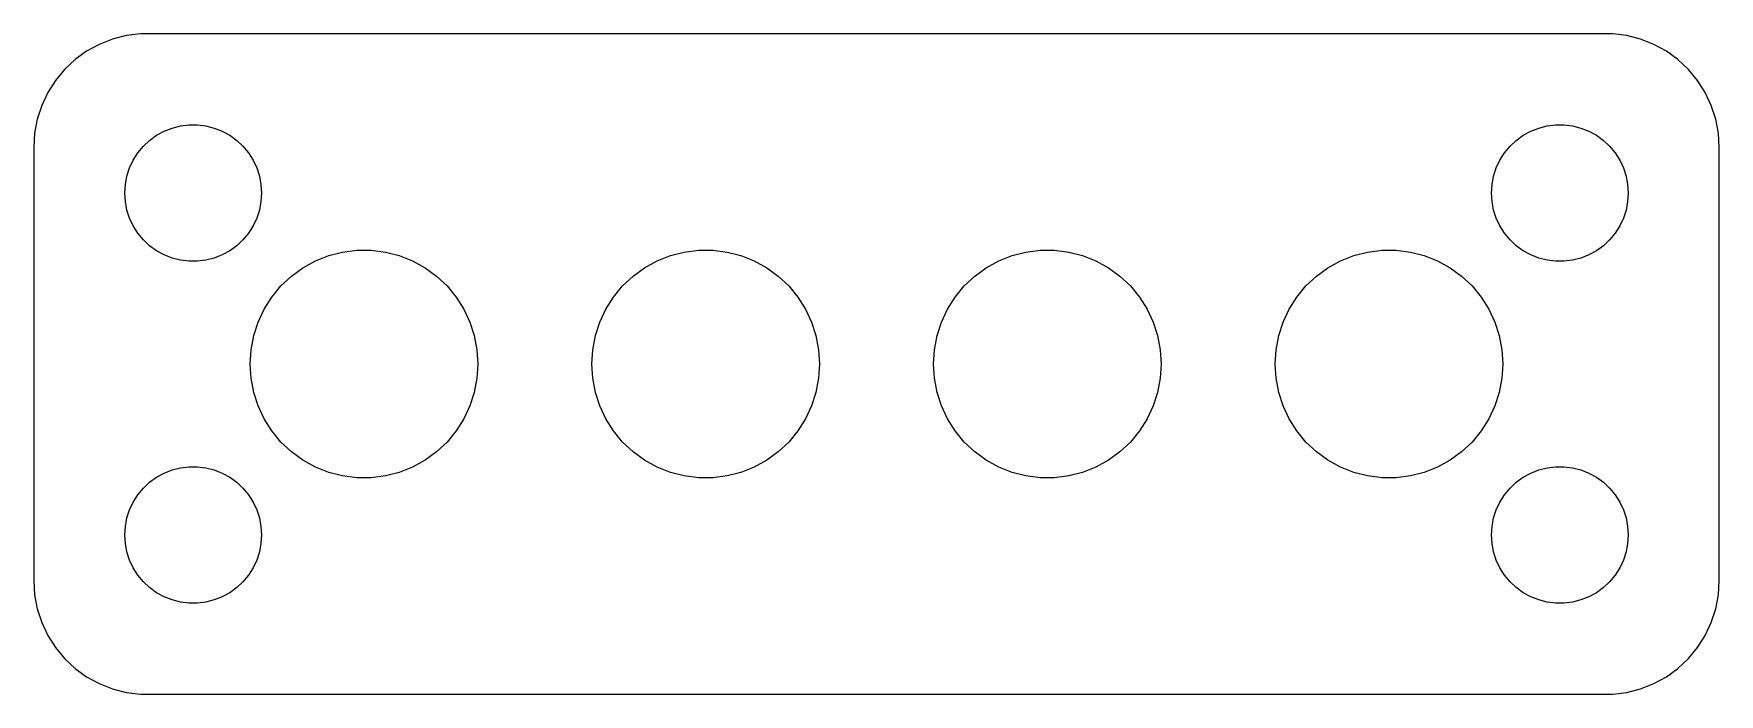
# Model space of a CAD drawing. Header units: metres. Extents: x -37 to 37, y 24.5 to 53.5.
import ezdxf

# ---------------------------------------------------------------- set-up
doc = ezdxf.new("R2010")
doc.units = ezdxf.units.M

msp = doc.modelspace()

# ---------------------------------------------------------------- linework, layer by layer
for p, q in [((-32.9369, 53.4114), (-33.5451, 53.2553)), ((-32.3139, 53.4901), (-32.9369, 53.4114)), ((32.3139, 53.4901), (-32.3139, 53.4901)), ((32.9369, 53.4114), (32.3139, 53.4901)), ((33.5451, 53.2553), (32.9369, 53.4114)), ((-34.6791, 52.7216), (-35.1871, 52.3526)), ((-34.1289, 53.0241), (-34.6791, 52.7216)), ((-33.5451, 53.2553), (-34.1289, 53.0241)), ((34.1289, 53.0241), (33.5451, 53.2553)), ((34.6791, 52.7216), (34.1289, 53.0241)), ((35.1871, 52.3526), (34.6791, 52.7216)), ((-35.6448, 51.9227), (-36.0451, 51.4389)), ((-35.1871, 52.3526), (-35.6448, 51.9227)), ((35.6448, 51.9227), (35.1871, 52.3526)), ((36.0451, 51.4389), (35.6448, 51.9227)), ((-36.0451, 51.4389), (-36.3815, 50.9088)), ((36.3815, 50.9088), (36.0451, 51.4389)), ((-36.6489, 50.3406), (-36.8429, 49.7434)), ((-36.3815, 50.9088), (-36.6489, 50.3406)), ((36.6489, 50.3406), (36.3815, 50.9088)), ((36.8429, 49.7434), (36.6489, 50.3406)), ((-36.8429, 49.7434), (-36.9606, 49.1267)), ((36.9606, 49.1267), (36.8429, 49.7434)), ((-36.9606, 49.1267), (-37, 48.5)), ((-31.9123, 48.8115), (-31.6075, 49.033)), ((-31.6075, 49.033), (-31.2773, 49.2145)), ((-31.2773, 49.2145), (-30.927, 49.3532)), ((-30.927, 49.3532), (-30.5621, 49.4469)), ((-30.5621, 49.4469), (-30.1884, 49.4941)), ((-30.1884, 49.4941), (-29.8116, 49.4941)), ((-29.8116, 49.4941), (-29.4379, 49.4469)), ((-29.4379, 49.4469), (-29.0729, 49.3532)), ((-29.0729, 49.3532), (-28.7227, 49.2145)), ((-28.7227, 49.2145), (-28.3925, 49.033)), ((-28.3925, 49.033), (-28.0877, 48.8115)), ((28.0877, 48.8115), (28.3925, 49.033)), ((28.3925, 49.033), (28.7227, 49.2145)), ((28.7227, 49.2145), (29.0729, 49.3532)), ((29.0729, 49.3532), (29.4379, 49.4469)), ((29.4379, 49.4469), (29.8116, 49.4941)), ((29.8116, 49.4941), (30.1884, 49.4941)), ((30.1884, 49.4941), (30.5621, 49.4469)), ((30.5621, 49.4469), (30.927, 49.3532)), ((30.927, 49.3532), (31.2773, 49.2145)), ((31.2773, 49.2145), (31.6075, 49.033)), ((31.6075, 49.033), (31.9123, 48.8115)), ((37, 48.5), (36.9606, 49.1267)), ((-37, 48.5), (-37, 29.5)), ((-32.6289, 47.9453), (-32.427, 48.2634)), ((-32.427, 48.2634), (-32.1869, 48.5536)), ((-32.1869, 48.5536), (-31.9123, 48.8115)), ((-28.0877, 48.8115), (-27.8131, 48.5536)), ((-27.8131, 48.5536), (-27.5729, 48.2634)), ((-27.5729, 48.2634), (-27.3711, 47.9453)), ((27.3711, 47.9453), (27.5729, 48.2634)), ((27.5729, 48.2634), (27.8131, 48.5536)), ((27.8131, 48.5536), (28.0877, 48.8115)), ((31.9123, 48.8115), (32.1869, 48.5536)), ((32.1869, 48.5536), (32.427, 48.2634)), ((32.427, 48.2634), (32.6289, 47.9453)), ((37, 29.5), (37, 48.5)), ((-32.9057, 47.2461), (-32.7893, 47.6044)), ((-32.7893, 47.6044), (-32.6289, 47.9453)), ((-27.3711, 47.9453), (-27.2107, 47.6044)), ((-27.2107, 47.6044), (-27.0942, 47.2461)), ((27.0942, 47.2461), (27.2107, 47.6044)), ((27.2107, 47.6044), (27.3711, 47.9453)), ((32.6289, 47.9453), (32.7893, 47.6044)), ((32.7893, 47.6044), (32.9057, 47.2461)), ((-33, 46.5), (-32.9763, 46.876)), ((-32.9763, 46.876), (-32.9057, 47.2461)), ((-27.0942, 47.2461), (-27.0237, 46.876)), ((-27.0237, 46.876), (-27, 46.5)), ((27, 46.5), (27.0237, 46.876)), ((27.0237, 46.876), (27.0942, 47.2461)), ((32.9057, 47.2461), (32.9763, 46.876)), ((32.9763, 46.876), (33, 46.5)), ((-32.9763, 46.124), (-33, 46.5)), ((-32.9057, 45.7539), (-32.9763, 46.124)), ((-27.0237, 46.124), (-27.0942, 45.7539)), ((-27, 46.5), (-27.0237, 46.124)), ((27.0237, 46.124), (27, 46.5)), ((27.0942, 45.7539), (27.0237, 46.124)), ((32.9763, 46.124), (32.9057, 45.7539)), ((33, 46.5), (32.9763, 46.124)), ((-32.7893, 45.3956), (-32.9057, 45.7539)), ((-32.6289, 45.0547), (-32.7893, 45.3956)), ((-27.2107, 45.3956), (-27.3711, 45.0547)), ((-27.0942, 45.7539), (-27.2107, 45.3956)), ((27.2107, 45.3956), (27.0942, 45.7539)), ((27.3711, 45.0547), (27.2107, 45.3956)), ((32.7893, 45.3956), (32.6289, 45.0547)), ((32.9057, 45.7539), (32.7893, 45.3956)), ((-32.427, 44.7366), (-32.6289, 45.0547)), ((-32.1869, 44.4464), (-32.427, 44.7366)), ((-31.9123, 44.1884), (-32.1869, 44.4464)), ((-27.8131, 44.4464), (-28.0877, 44.1884)), ((-27.5729, 44.7366), (-27.8131, 44.4464)), ((-27.3711, 45.0547), (-27.5729, 44.7366)), ((27.5729, 44.7366), (27.3711, 45.0547)), ((27.8131, 44.4464), (27.5729, 44.7366)), ((28.0877, 44.1884), (27.8131, 44.4464)), ((32.1869, 44.4464), (31.9123, 44.1884)), ((32.427, 44.7366), (32.1869, 44.4464)), ((32.6289, 45.0547), (32.427, 44.7366)), ((-31.6075, 43.967), (-31.9123, 44.1884)), ((-31.2773, 43.7855), (-31.6075, 43.967)), ((-30.927, 43.6468), (-31.2773, 43.7855)), ((-28.7227, 43.7855), (-29.0729, 43.6468)), ((-28.3925, 43.967), (-28.7227, 43.7855)), ((-28.0877, 44.1884), (-28.3925, 43.967)), ((-24.6289, 43.5241), (-24.0451, 43.7553)), ((-24.0451, 43.7553), (-23.4369, 43.9114)), ((-23.4369, 43.9114), (-22.8139, 43.9901)), ((-22.8139, 43.9901), (-22.186, 43.9901)), ((-22.186, 43.9901), (-21.5631, 43.9114)), ((-21.5631, 43.9114), (-20.9549, 43.7553)), ((-20.9549, 43.7553), (-20.3711, 43.5241)), ((-9.62889, 43.5241), (-9.04507, 43.7553)), ((-9.04507, 43.7553), (-8.4369, 43.9114)), ((-8.4369, 43.9114), (-7.81395, 43.9901)), ((-7.81395, 43.9901), (-7.18604, 43.9901)), ((-7.18604, 43.9901), (-6.56308, 43.9114)), ((-6.56308, 43.9114), (-5.95491, 43.7553)), ((-5.95491, 43.7553), (-5.37109, 43.5241)), ((5.37109, 43.5241), (5.95491, 43.7553)), ((5.95491, 43.7553), (6.56308, 43.9114)), ((6.56308, 43.9114), (7.18604, 43.9901)), ((7.18604, 43.9901), (7.81395, 43.9901)), ((7.81395, 43.9901), (8.4369, 43.9114)), ((8.4369, 43.9114), (9.04507, 43.7553)), ((9.04507, 43.7553), (9.62889, 43.5241)), ((20.3711, 43.5241), (20.9549, 43.7553)), ((20.9549, 43.7553), (21.5631, 43.9114)), ((21.5631, 43.9114), (22.186, 43.9901)), ((22.186, 43.9901), (22.8139, 43.9901)), ((22.8139, 43.9901), (23.4369, 43.9114)), ((23.4369, 43.9114), (24.0451, 43.7553)), ((24.0451, 43.7553), (24.6289, 43.5241)), ((28.3925, 43.967), (28.0877, 44.1884)), ((28.7227, 43.7855), (28.3925, 43.967)), ((29.0729, 43.6468), (28.7227, 43.7855)), ((31.2773, 43.7855), (30.927, 43.6468)), ((31.6075, 43.967), (31.2773, 43.7855)), ((31.9123, 44.1884), (31.6075, 43.967)), ((-30.5621, 43.5531), (-30.927, 43.6468)), ((-30.1884, 43.5059), (-30.5621, 43.5531)), ((-29.8116, 43.5059), (-30.1884, 43.5059)), ((-29.4379, 43.5531), (-29.8116, 43.5059)), ((-29.0729, 43.6468), (-29.4379, 43.5531)), ((-25.6871, 42.8526), (-25.1791, 43.2216)), ((-25.1791, 43.2216), (-24.6289, 43.5241)), ((-20.3711, 43.5241), (-19.8209, 43.2216)), ((-19.8209, 43.2216), (-19.3129, 42.8526)), ((-10.6871, 42.8526), (-10.1791, 43.2216)), ((-10.1791, 43.2216), (-9.62889, 43.5241)), ((-5.37109, 43.5241), (-4.82086, 43.2216)), ((-4.82086, 43.2216), (-4.31287, 42.8526)), ((4.31287, 42.8526), (4.82086, 43.2216)), ((4.82086, 43.2216), (5.37109, 43.5241)), ((9.62889, 43.5241), (10.1791, 43.2216)), ((10.1791, 43.2216), (10.6871, 42.8526)), ((19.3129, 42.8526), (19.8209, 43.2216)), ((19.8209, 43.2216), (20.3711, 43.5241)), ((24.6289, 43.5241), (25.1791, 43.2216)), ((25.1791, 43.2216), (25.6871, 42.8526)), ((29.4379, 43.5531), (29.0729, 43.6468)), ((29.8116, 43.5059), (29.4379, 43.5531)), ((30.1884, 43.5059), (29.8116, 43.5059)), ((30.5621, 43.5531), (30.1884, 43.5059)), ((30.927, 43.6468), (30.5621, 43.5531)), ((-26.5451, 41.9389), (-26.1448, 42.4227)), ((-26.1448, 42.4227), (-25.6871, 42.8526)), ((-19.3129, 42.8526), (-18.8551, 42.4227)), ((-18.8551, 42.4227), (-18.4549, 41.9389)), ((-11.5451, 41.9389), (-11.1448, 42.4227)), ((-11.1448, 42.4227), (-10.6871, 42.8526)), ((-4.31287, 42.8526), (-3.85515, 42.4227)), ((-3.85515, 42.4227), (-3.45491, 41.9389)), ((3.45491, 41.9389), (3.85515, 42.4227)), ((3.85515, 42.4227), (4.31287, 42.8526)), ((10.6871, 42.8526), (11.1448, 42.4227)), ((11.1448, 42.4227), (11.5451, 41.9389)), ((18.4549, 41.9389), (18.8551, 42.4227)), ((18.8551, 42.4227), (19.3129, 42.8526)), ((25.6871, 42.8526), (26.1448, 42.4227)), ((26.1448, 42.4227), (26.5451, 41.9389)), ((-26.8815, 41.4088), (-26.5451, 41.9389)), ((-18.4549, 41.9389), (-18.1185, 41.4088)), ((-11.8815, 41.4088), (-11.5451, 41.9389)), ((-3.45491, 41.9389), (-3.11845, 41.4088)), ((3.11845, 41.4088), (3.45491, 41.9389)), ((11.5451, 41.9389), (11.8815, 41.4088)), ((18.1185, 41.4088), (18.4549, 41.9389)), ((26.5451, 41.9389), (26.8815, 41.4088)), ((-27.3429, 40.2434), (-27.1489, 40.8406)), ((-27.1489, 40.8406), (-26.8815, 41.4088)), ((-18.1185, 41.4088), (-17.8511, 40.8406)), ((-17.8511, 40.8406), (-17.6571, 40.2434)), ((-12.3429, 40.2434), (-12.1489, 40.8406)), ((-12.1489, 40.8406), (-11.8815, 41.4088)), ((-3.11845, 41.4088), (-2.8511, 40.8406)), ((-2.8511, 40.8406), (-2.65707, 40.2434)), ((2.65707, 40.2434), (2.8511, 40.8406)), ((2.8511, 40.8406), (3.11845, 41.4088)), ((11.8815, 41.4088), (12.1489, 40.8406)), ((12.1489, 40.8406), (12.3429, 40.2434)), ((17.6571, 40.2434), (17.8511, 40.8406)), ((17.8511, 40.8406), (18.1185, 41.4088)), ((26.8815, 41.4088), (27.1489, 40.8406)), ((27.1489, 40.8406), (27.3429, 40.2434)), ((-27.4606, 39.6267), (-27.3429, 40.2434)), ((-17.6571, 40.2434), (-17.5394, 39.6267)), ((-12.4606, 39.6267), (-12.3429, 40.2434)), ((-2.65707, 40.2434), (-2.53941, 39.6267)), ((2.53941, 39.6267), (2.65707, 40.2434)), ((12.3429, 40.2434), (12.4606, 39.6267)), ((17.5394, 39.6267), (17.6571, 40.2434)), ((27.3429, 40.2434), (27.4606, 39.6267)), ((-27.5, 39), (-27.4606, 39.6267)), ((-17.5394, 39.6267), (-17.5, 39)), ((-12.5, 39), (-12.4606, 39.6267)), ((-2.53941, 39.6267), (-2.5, 39)), ((2.5, 39), (2.53941, 39.6267)), ((12.4606, 39.6267), (12.5, 39)), ((17.5, 39), (17.5394, 39.6267)), ((27.4606, 39.6267), (27.5, 39)), ((-27.4606, 38.3733), (-27.5, 39)), ((-17.5, 39), (-17.5394, 38.3733)), ((-12.4606, 38.3733), (-12.5, 39)), ((-2.5, 39), (-2.53941, 38.3733)), ((2.53941, 38.3733), (2.5, 39)), ((12.5, 39), (12.4606, 38.3733)), ((17.5394, 38.3733), (17.5, 39)), ((27.5, 39), (27.4606, 38.3733)), ((-27.3429, 37.7566), (-27.4606, 38.3733)), ((-27.1489, 37.1594), (-27.3429, 37.7566)), ((-17.6571, 37.7566), (-17.8511, 37.1594)), ((-17.5394, 38.3733), (-17.6571, 37.7566)), ((-12.3429, 37.7566), (-12.4606, 38.3733)), ((-12.1489, 37.1594), (-12.3429, 37.7566)), ((-2.65707, 37.7566), (-2.8511, 37.1594)), ((-2.53941, 38.3733), (-2.65707, 37.7566)), ((2.65707, 37.7566), (2.53941, 38.3733)), ((2.8511, 37.1594), (2.65707, 37.7566)), ((12.3429, 37.7566), (12.1489, 37.1594)), ((12.4606, 38.3733), (12.3429, 37.7566)), ((17.6571, 37.7566), (17.5394, 38.3733)), ((17.8511, 37.1594), (17.6571, 37.7566)), ((27.3429, 37.7566), (27.1489, 37.1594)), ((27.4606, 38.3733), (27.3429, 37.7566)), ((-26.8815, 36.5912), (-27.1489, 37.1594)), ((-17.8511, 37.1594), (-18.1185, 36.5912)), ((-11.8815, 36.5912), (-12.1489, 37.1594)), ((-2.8511, 37.1594), (-3.11845, 36.5912)), ((3.11845, 36.5912), (2.8511, 37.1594)), ((12.1489, 37.1594), (11.8815, 36.5912)), ((18.1185, 36.5912), (17.8511, 37.1594)), ((27.1489, 37.1594), (26.8815, 36.5912)), ((-26.5451, 36.0611), (-26.8815, 36.5912)), ((-18.1185, 36.5912), (-18.4549, 36.0611)), ((-11.5451, 36.0611), (-11.8815, 36.5912)), ((-3.11845, 36.5912), (-3.45491, 36.0611)), ((3.45491, 36.0611), (3.11845, 36.5912)), ((11.8815, 36.5912), (11.5451, 36.0611)), ((18.4549, 36.0611), (18.1185, 36.5912)), ((26.8815, 36.5912), (26.5451, 36.0611)), ((-26.1448, 35.5773), (-26.5451, 36.0611)), ((-25.6871, 35.1474), (-26.1448, 35.5773)), ((-18.8551, 35.5773), (-19.3129, 35.1474)), ((-18.4549, 36.0611), (-18.8551, 35.5773)), ((-11.1448, 35.5773), (-11.5451, 36.0611)), ((-10.6871, 35.1474), (-11.1448, 35.5773)), ((-3.85515, 35.5773), (-4.31287, 35.1474)), ((-3.45491, 36.0611), (-3.85515, 35.5773)), ((3.85515, 35.5773), (3.45491, 36.0611)), ((4.31287, 35.1474), (3.85515, 35.5773)), ((11.1448, 35.5773), (10.6871, 35.1474)), ((11.5451, 36.0611), (11.1448, 35.5773)), ((18.8551, 35.5773), (18.4549, 36.0611)), ((19.3129, 35.1474), (18.8551, 35.5773)), ((26.1448, 35.5773), (25.6871, 35.1474)), ((26.5451, 36.0611), (26.1448, 35.5773)), ((-25.1791, 34.7784), (-25.6871, 35.1474)), ((-19.3129, 35.1474), (-19.8209, 34.7784)), ((-10.1791, 34.7784), (-10.6871, 35.1474)), ((-4.31287, 35.1474), (-4.82086, 34.7784)), ((4.82086, 34.7784), (4.31287, 35.1474)), ((10.6871, 35.1474), (10.1791, 34.7784)), ((19.8209, 34.7784), (19.3129, 35.1474)), ((25.6871, 35.1474), (25.1791, 34.7784)), ((-31.6075, 34.033), (-31.2773, 34.2145)), ((-31.2773, 34.2145), (-30.927, 34.3532)), ((-30.927, 34.3532), (-30.5621, 34.4469)), ((-30.5621, 34.4469), (-30.1884, 34.4941)), ((-30.1884, 34.4941), (-29.8116, 34.4941)), ((-29.8116, 34.4941), (-29.4379, 34.4469)), ((-29.4379, 34.4469), (-29.0729, 34.3532)), ((-29.0729, 34.3532), (-28.7227, 34.2145)), ((-28.7227, 34.2145), (-28.3925, 34.033)), ((-24.6289, 34.4759), (-25.1791, 34.7784)), ((-24.0451, 34.2447), (-24.6289, 34.4759)), ((-23.4369, 34.0886), (-24.0451, 34.2447)), ((-22.8139, 34.0099), (-23.4369, 34.0886)), ((-21.5631, 34.0886), (-22.186, 34.0099)), ((-20.9549, 34.2447), (-21.5631, 34.0886)), ((-20.3711, 34.4759), (-20.9549, 34.2447)), ((-19.8209, 34.7784), (-20.3711, 34.4759)), ((-9.62889, 34.4759), (-10.1791, 34.7784)), ((-9.04507, 34.2447), (-9.62889, 34.4759)), ((-8.4369, 34.0886), (-9.04507, 34.2447)), ((-7.81395, 34.0099), (-8.4369, 34.0886)), ((-6.56308, 34.0886), (-7.18604, 34.0099)), ((-5.95491, 34.2447), (-6.56308, 34.0886)), ((-5.37109, 34.4759), (-5.95491, 34.2447)), ((-4.82086, 34.7784), (-5.37109, 34.4759)), ((5.37109, 34.4759), (4.82086, 34.7784)), ((5.95491, 34.2447), (5.37109, 34.4759)), ((6.56308, 34.0886), (5.95491, 34.2447)), ((7.18604, 34.0099), (6.56308, 34.0886)), ((8.4369, 34.0886), (7.81395, 34.0099)), ((9.04507, 34.2447), (8.4369, 34.0886)), ((9.62889, 34.4759), (9.04507, 34.2447)), ((10.1791, 34.7784), (9.62889, 34.4759)), ((20.3711, 34.4759), (19.8209, 34.7784)), ((20.9549, 34.2447), (20.3711, 34.4759)), ((21.5631, 34.0886), (20.9549, 34.2447)), ((22.186, 34.0099), (21.5631, 34.0886)), ((23.4369, 34.0886), (22.8139, 34.0099)), ((24.0451, 34.2447), (23.4369, 34.0886)), ((24.6289, 34.4759), (24.0451, 34.2447)), ((25.1791, 34.7784), (24.6289, 34.4759)), ((28.3925, 34.033), (28.7227, 34.2145)), ((28.7227, 34.2145), (29.0729, 34.3532)), ((29.0729, 34.3532), (29.4379, 34.4469)), ((29.4379, 34.4469), (29.8116, 34.4941)), ((29.8116, 34.4941), (30.1884, 34.4941)), ((30.1884, 34.4941), (30.5621, 34.4469)), ((30.5621, 34.4469), (30.927, 34.3532)), ((30.927, 34.3532), (31.2773, 34.2145)), ((31.2773, 34.2145), (31.6075, 34.033)), ((-32.427, 33.2634), (-32.1869, 33.5536)), ((-32.1869, 33.5536), (-31.9123, 33.8116)), ((-31.9123, 33.8116), (-31.6075, 34.033)), ((-28.3925, 34.033), (-28.0877, 33.8116)), ((-28.0877, 33.8116), (-27.8131, 33.5536)), ((-27.8131, 33.5536), (-27.5729, 33.2634)), ((-22.186, 34.0099), (-22.8139, 34.0099)), ((-7.18604, 34.0099), (-7.81395, 34.0099)), ((7.81395, 34.0099), (7.18604, 34.0099)), ((22.8139, 34.0099), (22.186, 34.0099)), ((27.5729, 33.2634), (27.8131, 33.5536)), ((27.8131, 33.5536), (28.0877, 33.8116)), ((28.0877, 33.8116), (28.3925, 34.033)), ((31.6075, 34.033), (31.9123, 33.8116)), ((31.9123, 33.8116), (32.1869, 33.5536)), ((32.1869, 33.5536), (32.427, 33.2634)), ((-32.9057, 32.2461), (-32.7893, 32.6044)), ((-32.7893, 32.6044), (-32.6289, 32.9453)), ((-32.6289, 32.9453), (-32.427, 33.2634)), ((-27.5729, 33.2634), (-27.3711, 32.9453)), ((-27.3711, 32.9453), (-27.2107, 32.6044)), ((-27.2107, 32.6044), (-27.0942, 32.2461)), ((27.0942, 32.2461), (27.2107, 32.6044)), ((27.2107, 32.6044), (27.3711, 32.9453)), ((27.3711, 32.9453), (27.5729, 33.2634)), ((32.427, 33.2634), (32.6289, 32.9453)), ((32.6289, 32.9453), (32.7893, 32.6044)), ((32.7893, 32.6044), (32.9057, 32.2461)), ((-33, 31.5), (-32.9763, 31.876)), ((-32.9763, 31.876), (-32.9057, 32.2461)), ((-27.0942, 32.2461), (-27.0237, 31.876)), ((-27.0237, 31.876), (-27, 31.5)), ((27, 31.5), (27.0237, 31.876)), ((27.0237, 31.876), (27.0942, 32.2461)), ((32.9057, 32.2461), (32.9763, 31.876)), ((32.9763, 31.876), (33, 31.5)), ((-32.9763, 31.124), (-33, 31.5)), ((-32.9057, 30.7539), (-32.9763, 31.124)), ((-27.0237, 31.124), (-27.0942, 30.7539)), ((-27, 31.5), (-27.0237, 31.124)), ((27.0237, 31.124), (27, 31.5)), ((27.0942, 30.7539), (27.0237, 31.124)), ((32.9763, 31.124), (32.9057, 30.7539)), ((33, 31.5), (32.9763, 31.124)), ((-32.7893, 30.3956), (-32.9057, 30.7539)), ((-32.6289, 30.0547), (-32.7893, 30.3956)), ((-27.2107, 30.3956), (-27.3711, 30.0547)), ((-27.0942, 30.7539), (-27.2107, 30.3956)), ((27.2107, 30.3956), (27.0942, 30.7539)), ((27.3711, 30.0547), (27.2107, 30.3956)), ((32.7893, 30.3956), (32.6289, 30.0547)), ((32.9057, 30.7539), (32.7893, 30.3956)), ((-32.427, 29.7366), (-32.6289, 30.0547)), ((-32.1869, 29.4464), (-32.427, 29.7366)), ((-27.5729, 29.7366), (-27.8131, 29.4464)), ((-27.3711, 30.0547), (-27.5729, 29.7366)), ((27.5729, 29.7366), (27.3711, 30.0547)), ((27.8131, 29.4464), (27.5729, 29.7366)), ((32.427, 29.7366), (32.1869, 29.4464)), ((32.6289, 30.0547), (32.427, 29.7366)), ((-37, 29.5), (-36.9606, 28.8733)), ((-36.9606, 28.8733), (-36.8429, 28.2566)), ((-31.9123, 29.1885), (-32.1869, 29.4464)), ((-31.6075, 28.967), (-31.9123, 29.1885)), ((-31.2773, 28.7855), (-31.6075, 28.967)), ((-28.3925, 28.967), (-28.7227, 28.7855)), ((-28.0877, 29.1885), (-28.3925, 28.967)), ((-27.8131, 29.4464), (-28.0877, 29.1885)), ((28.0877, 29.1885), (27.8131, 29.4464)), ((28.3925, 28.967), (28.0877, 29.1885)), ((28.7227, 28.7855), (28.3925, 28.967)), ((31.6075, 28.967), (31.2773, 28.7855)), ((31.9123, 29.1885), (31.6075, 28.967)), ((32.1869, 29.4464), (31.9123, 29.1885)), ((36.8429, 28.2566), (36.9606, 28.8733)), ((36.9606, 28.8733), (37, 29.5)), ((-36.8429, 28.2566), (-36.6489, 27.6594)), ((-30.927, 28.6468), (-31.2773, 28.7855)), ((-30.5621, 28.5531), (-30.927, 28.6468)), ((-30.1884, 28.5059), (-30.5621, 28.5531)), ((-29.8116, 28.5059), (-30.1884, 28.5059)), ((-29.4379, 28.5531), (-29.8116, 28.5059)), ((-29.0729, 28.6468), (-29.4379, 28.5531)), ((-28.7227, 28.7855), (-29.0729, 28.6468)), ((29.0729, 28.6468), (28.7227, 28.7855)), ((29.4379, 28.5531), (29.0729, 28.6468)), ((29.8116, 28.5059), (29.4379, 28.5531)), ((30.1884, 28.5059), (29.8116, 28.5059)), ((30.5621, 28.5531), (30.1884, 28.5059)), ((30.927, 28.6468), (30.5621, 28.5531)), ((31.2773, 28.7855), (30.927, 28.6468)), ((36.6489, 27.6594), (36.8429, 28.2566)), ((-36.6489, 27.6594), (-36.3815, 27.0912)), ((36.3815, 27.0912), (36.6489, 27.6594)), ((-36.3815, 27.0912), (-36.0451, 26.5611)), ((36.0451, 26.5611), (36.3815, 27.0912)), ((-36.0451, 26.5611), (-35.6448, 26.0773)), ((-35.6448, 26.0773), (-35.1871, 25.6474)), ((35.1871, 25.6474), (35.6448, 26.0773)), ((35.6448, 26.0773), (36.0451, 26.5611)), ((-35.1871, 25.6474), (-34.6791, 25.2784)), ((-34.6791, 25.2784), (-34.1289, 24.9759)), ((34.1289, 24.9759), (34.6791, 25.2784)), ((34.6791, 25.2784), (35.1871, 25.6474)), ((-34.1289, 24.9759), (-33.5451, 24.7447)), ((-33.5451, 24.7447), (-32.9369, 24.5886)), ((-32.9369, 24.5886), (-32.3139, 24.5099)), ((-32.3139, 24.5099), (32.3139, 24.5099)), ((32.3139, 24.5099), (32.9369, 24.5886)), ((32.9369, 24.5886), (33.5451, 24.7447)), ((33.5451, 24.7447), (34.1289, 24.9759))]:
    msp.add_line(p, q)

doc.saveas('drawing.dxf')
